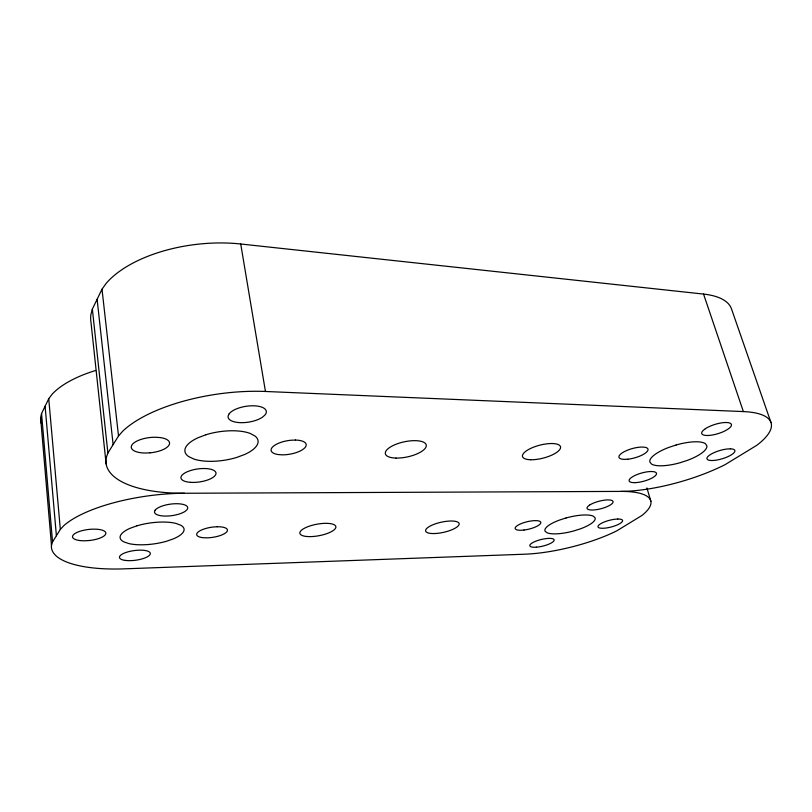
<?xml version="1.0" encoding="UTF-8"?>
<svg xmlns="http://www.w3.org/2000/svg" width="812" height="812" viewBox="0 0 812 812"><rect width="100%" height="100%" fill="white"/><g stroke="black" fill="none" stroke-linecap="round" stroke-linejoin="round"><path stroke-width="1.22" d="M51.471 545.38L52.547 541.919L60.332 529.414L63.772 525.689A98.079 32.612 -7.7 0 1 184.456 493.26L620.916 491.402A78.612 22.178 -14.2 0 1 641.856 515.518L616.755 530.855A77.749 21.751 -14.1 0 1 524.572 554.21L124.307 568.847A96.983 31.769 -7.7 0 1 51.471 545.38L40.6 417.693L41.554 413.531L48.74 398.743L51.958 394.419A93.816 39.981 -6.1 0 1 95.664 370.475M770.994 422.555L731.5 308.915A86.519 34.287 -17.6 0 0 703.547 294.076L240.717 243.996A106.869 53.886 -6.9 0 0 106.108 283.439L102.007 289.224L92.355 309.078L90.863 314.691A105.54 52.374 -6.8 0 0 90.974 322.161L106.149 463.987M620.916 491.402A88.944 27.192 -16.1 0 0 725.217 464.576L756.845 445.26A90.162 27.77 -16.3 0 0 743.376 411.582L265.453 391.475A112.492 44.589 -8.4 0 0 122.967 430.939L118.511 435.983L107.905 453.025L106.21 457.765A111.011 43.269 -8.3 0 0 184.456 493.26M703.547 294.076L743.376 411.582M646.92 487.951L650.869 501.288M240.717 243.996L265.453 391.475M102.007 289.224L118.511 435.983M97.115 299.283L113.132 444.621M92.355 309.078L107.905 453.025M48.74 398.743L60.332 529.414M45.107 406.223L56.393 535.737M41.554 413.531L52.547 541.919M41.179 423.194A92.812 39.006 -6.1 0 1 40.6 417.693M155.173 510.149L154.493 511.743A16.768 5.806 -7.8 0 0 166.227 516.077A16.768 5.806 -7.8 0 0 185.106 511.367L186.943 509.774A16.768 5.806 -7.8 0 0 176.031 503.714A16.768 5.806 -7.8 0 0 155.173 510.149M229.177 413.775L228.111 415.988A19.326 8.008 -8.7 0 0 240.525 422.666A19.326 8.008 -8.7 0 0 262.662 417.043L265.037 414.902A19.326 8.008 -8.7 0 0 253.892 405.807A19.326 8.008 -8.7 0 0 229.177 413.775M589.512 505.135L587.878 506.444A13.449 3.877 -14.7 0 0 592.303 510.027A13.449 3.877 -14.7 0 0 608.097 506.191L610.462 504.891A13.449 3.877 -14.7 0 0 607.823 499.898A13.449 3.877 -14.7 0 0 589.512 505.135M705.364 428.716L703.192 430.421A15.529 4.872 -17 0 0 706.643 435.486A15.529 4.872 -17 0 0 724.639 431.07L727.593 429.416A15.529 4.872 -17 0 0 726.527 422.514A15.529 4.872 -17 0 0 705.364 428.716M205.933 434.745L197.692 437.891A36.936 14.474 -8.3 0 0 188.699 456.598L193.966 459.084A36.936 14.474 -8.3 0 0 236.657 457.46L244.564 454.527A36.936 14.474 -8.3 0 0 255.141 436.135L250.208 433.446A36.936 14.474 -8.3 0 0 205.933 434.745M137.035 525.79L130.093 528.287A32.267 10.627 -7.7 0 0 124.145 542.01L129.088 543.634A32.267 10.627 -7.7 0 0 166.876 541.147L173.575 538.782A32.267 10.627 -7.7 0 0 180.761 525.222L176.062 523.446A32.267 10.627 -7.7 0 0 137.035 525.79M676.193 444.966L668.733 447.432A29.638 9.074 -16.2 0 0 649.894 462.089L651.528 464.048A29.638 9.074 -16.2 0 0 680.243 462.688L687.409 460.353A29.638 9.074 -16.2 0 0 706.887 445.889L705.537 443.799A29.638 9.074 -16.2 0 0 676.193 444.966M566.015 517.975L559.61 520.035A25.893 7.257 -14.1 0 0 545.278 531.454L547.247 532.845A25.893 7.257 -14.1 0 0 573.891 530.916L580.083 528.947A25.893 7.257 -14.1 0 0 594.983 517.64L593.227 516.148A25.893 7.257 -14.1 0 0 566.015 517.975M523.994 530.043L520.999 530.266A13.195 3.806 -13.6 0 1 517.234 525.679A13.195 3.806 -13.6 0 1 535.088 520.624L537.635 520.736A13.195 3.806 -13.6 0 1 538.711 525.222A13.195 3.806 -13.6 0 1 523.994 530.043M617.78 519.03L614.958 519.233A12.718 3.461 -14.6 0 0 600.433 523.882A12.718 3.461 -14.6 0 0 600.626 528.196L602.92 528.287A12.718 3.461 -14.6 0 0 620.145 523.446A12.718 3.461 -14.6 0 0 617.78 519.03M89.594 540.487L85.321 540.782A16.778 5.532 -6.6 0 1 72.978 535.321A16.778 5.532 -6.6 0 1 93.258 529.14L97.338 529.262A16.778 5.532 -6.6 0 1 105.367 534.631A16.778 5.532 -6.6 0 1 89.594 540.487M217.169 526.755L213.191 527.018A15.56 5.085 -8.7 0 0 197.489 532.631A15.56 5.085 -8.7 0 0 203.579 537.747L207.151 537.838A15.56 5.085 -8.7 0 0 226.629 531.982A15.56 5.085 -8.7 0 0 217.169 526.755M627.808 459.216L624.56 459.379A15.093 4.801 -15.7 0 1 622.002 453.025A15.093 4.801 -15.7 0 1 642.556 447.057L645.225 447.331A15.093 4.801 -15.7 0 1 644.941 453.421A15.093 4.801 -15.7 0 1 627.808 459.216M730.374 448.833L727.349 448.975A14.565 4.293 -16.6 0 0 710.5 454.517A14.565 4.293 -16.6 0 0 709.241 460.302L711.606 460.526A14.565 4.293 -16.6 0 0 731.338 454.852A14.565 4.293 -16.6 0 0 730.374 448.833M150.047 452.832L145.175 453.035A19.265 7.612 -6.8 0 1 132.031 444.834A19.265 7.612 -6.8 0 1 155.934 437.252L160.543 437.617A19.265 7.612 -6.8 0 1 168.774 445.473A19.265 7.612 -6.8 0 1 150.047 452.832M295.446 440.063L290.96 440.236A17.783 6.851 -9.8 0 0 272.385 447.199A17.783 6.851 -9.8 0 0 278.14 454.547L282.089 454.842A17.783 6.851 -9.8 0 0 304.886 447.727A17.783 6.851 -9.8 0 0 295.446 440.063M536.407 547.176A12.484 3.4 -13.7 0 0 554.139 539.939A12.484 3.4 -13.7 0 0 535.433 541.34A12.484 3.4 -13.7 0 0 536.407 547.176M125.16 560.392A15.54 4.872 -7.6 0 0 150.129 554.363A15.54 4.872 -7.6 0 0 129.433 551.47A15.54 4.872 -7.6 0 0 125.16 560.392M306.398 536.458A18.311 5.846 -10.5 0 0 335.65 528.003A18.311 5.846 -10.5 0 0 311.514 525.476A18.311 5.846 -10.5 0 0 306.398 536.458M433.953 533.555A17.174 5.207 -12.4 0 0 459.176 523.933A17.174 5.207 -12.4 0 0 433.994 524.339A17.174 5.207 -12.4 0 0 433.953 533.555M635.542 482.622A14.18 4.233 -15.5 0 0 656.522 473.812A14.18 4.233 -15.5 0 0 636.395 474.827A14.18 4.233 -15.5 0 0 635.542 482.622M190.505 482.338A17.681 6.557 -8.1 0 0 215.992 473.01A17.681 6.557 -8.1 0 0 188.952 471.082A17.681 6.557 -8.1 0 0 190.505 482.338M530.642 459.744A19.62 6.689 -14.4 0 0 560.524 447.93A19.62 6.689 -14.4 0 0 533.372 447.25A19.62 6.689 -14.4 0 0 530.642 459.744M395.982 458.08A20.909 7.714 -12.1 0 0 426.29 445.402A20.909 7.714 -12.1 0 0 395.099 444.631A20.909 7.714 -12.1 0 0 395.982 458.08"/></g></svg>
